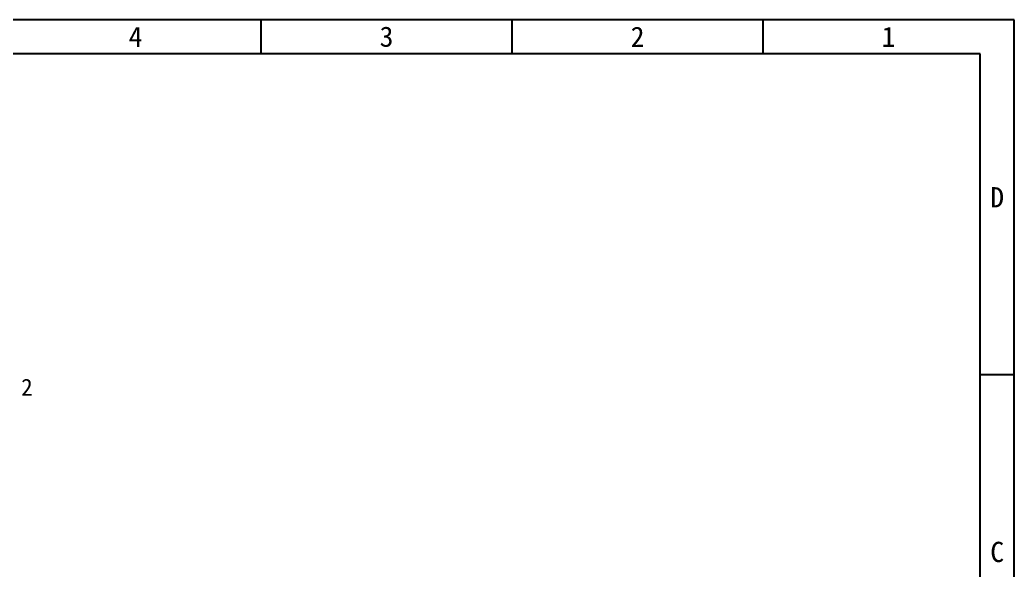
# Model space of a CAD drawing. Header units: millimetres. Extents: x 547 to 2149, y 622 to 1790.
# Drawn here: x 1022.7 to 1169.7, y 1708.8 to 1790.2 of the extents above; entities that cross this region are included whole.
import ezdxf

# ---------------------------------------------------------------- set-up
doc = ezdxf.new("R2010")
doc.units = ezdxf.units.MM
doc.layers.add('仅图框使用', color=7, linetype='Continuous')
doc.layers.add('元器件与线路', color=7, linetype='Continuous')
doc.styles.get("Standard").update_dxf_attribs({"font": 'txt', "bigfont": 'gbcbig.shx'})

msp = doc.modelspace()

# ---------------------------------------------------------------- linework, layer by layer
at = {"layer": '仅图框使用'}
for p, q in [((1169.71, 1790.18), (872.71, 1790.18)), ((1058.34, 1785.18), (1058.34, 1790.18)), ((1095.46, 1785.18), (1095.46, 1790.18)), ((1132.59, 1785.18), (1132.59, 1790.18)), ((1169.71, 1580.18), (1169.71, 1790.18)), ((1164.71, 1785.18), (877.71, 1785.18)), ((1164.71, 1585.18), (1164.71, 1785.18)), ((1169.71, 1737.68), (1164.71, 1737.68))]:
    msp.add_line(p, q, dxfattribs=at)

# ---------------------------------------------------------------- texts
at = {"layer": '仅图框使用', "char_height": 3, "attachment_point": 5}
for s, insert, width in [('{\\fSimSun|b0|i0|c134|p2;4}', (1039.78, 1787.68), 37.125), ('{\\fSimSun|b0|i0|c134|p2;3}', (1076.9, 1787.68), 37.125), ('{\\fSimSun|b0|i0|c134|p2;2}', (1114.03, 1787.68), 37.125), ('{\\fSimSun|b0|i0|c134|p2;1}', (1151.15, 1787.68), 37.125), ('{\\fSimSun|b0|i0|c134|p2;D}', (1167.21, 1763.93), 5), ('{\\fSimSun|b0|i0|c134|p2;C}', (1167.21, 1711.43), 5)]:
    msp.add_mtext(s, dxfattribs=dict(at, insert=insert, width=width))
at = {"layer": '元器件与线路', "color": 3, "insert": (1022.87, 1737.08), "char_height": 2.5, "width": 2, "attachment_point": 1}
msp.add_mtext('\\A1;{\\fSimSun|b0|i0|c134|p2;2}', dxfattribs=at)

doc.saveas('drawing.dxf')
